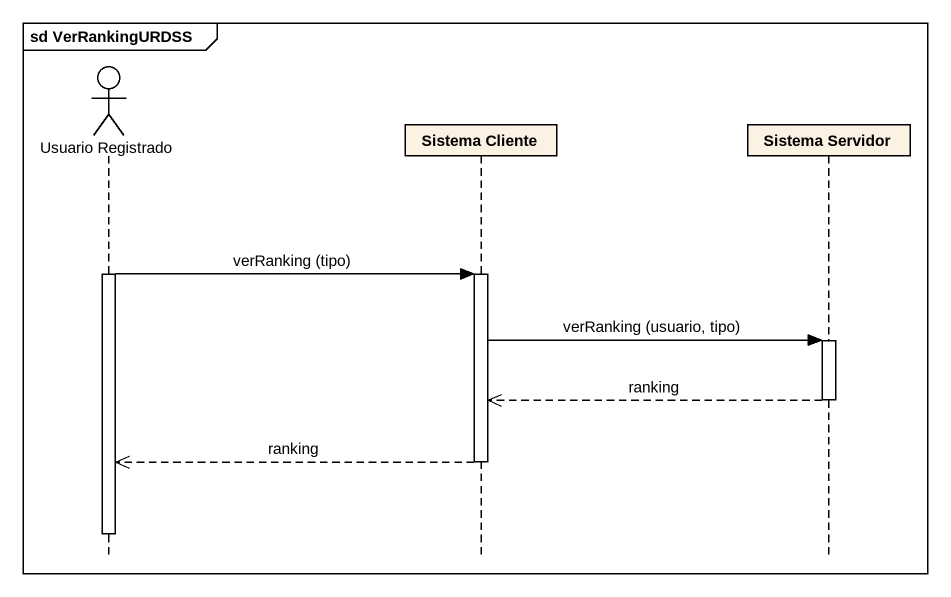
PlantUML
@startuml
mainframe sd VerRankingURDSS
hide footbox
actor "Usuario Registrado" as Usuario_Registrado
participant "Sistema Cliente" as Sistema_Cliente
participant "Sistema Servidor" as Sistema_Servidor

activate Usuario_Registrado
Usuario_Registrado -> Sistema_Cliente : verRanking (tipo)
activate Sistema_Cliente
Sistema_Cliente -> Sistema_Servidor : verRanking (usuario, tipo)
activate Sistema_Servidor
Sistema_Servidor -->> Sistema_Cliente : ranking
deactivate Sistema_Servidor
Sistema_Cliente -->> Usuario_Registrado : ranking
deactivate Sistema_Cliente
deactivate Usuario_Registrado
@enduml
